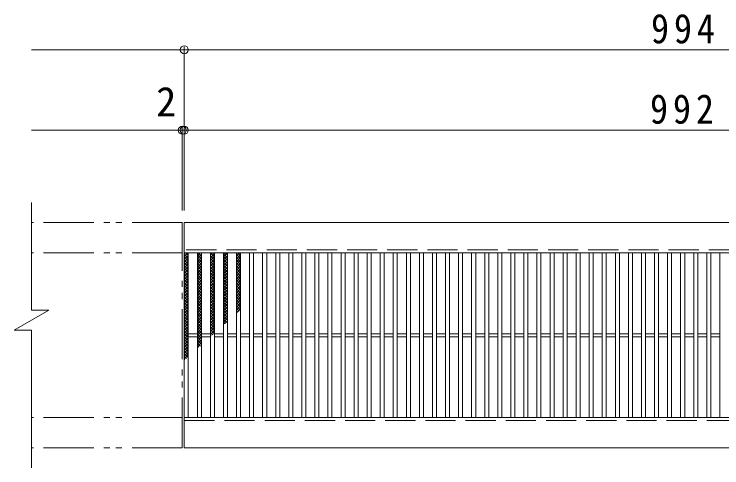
# Model space of a CAD drawing. Units: millimetres at full size, sheet at 1:10; details may follow other scales. Extents: x -1421 to 1867, y -1375 to 1310.
# Drawn here: x -1421 to -717, y 859 to 1310 of the extents above; entities that cross this region are included whole.
import ezdxf
from ezdxf.enums import TextEntityAlignment as Align

# ---------------------------------------------------------------- set-up
doc = ezdxf.new("R2010")
doc.units = ezdxf.units.MM
doc.header["$LTSCALE"] = 10
doc.header["$PDMODE"] = 32
doc.header["$PDSIZE"] = 8
doc.linetypes.add('DASHED3', pattern=[4, 3, -1])
doc.linetypes.add('DOUBLE_CHAIN1', pattern=[8.8, 5, -1, 0.6, -0.6, 0.6, -1])
for name, color, linetype, lineweight in [('C-1', 2, 'Continuous', 9), ('C-2', 3, 'Continuous', 9), ('C-4', 7, 'Continuous', 9), ('C-9', 6, 'Continuous', 5)]:
    doc.layers.add(name, color=color, linetype=linetype, lineweight=lineweight)
doc.styles.add('ＭＳ ゴシック', font='')
doc.styles.get('ＭＳ ゴシック').set_extended_font_data('MS Gothic')

msp = doc.modelspace()

# ---------------------------------------------------------------- linework, layer by layer
at = {"layer": 'C-1', "linetype": 'DOUBLE_CHAIN1'}
for p, q in [((-1253.67, 1102.51), (-1403.67, 1102.51)), ((-1253.67, 878.51), (-1253.67, 1102.51)), ((-1253.67, 1072.51), (-1403.67, 1072.51)), ((-1253.67, 908.51), (-1403.67, 908.51)), ((-1253.67, 878.51), (-1403.67, 878.51))]:
    msp.add_line(p, q, dxfattribs=at)
at = {"layer": 'C-1'}
for p, q in [((-259.67, 1102.51), (-1251.67, 1102.51)), ((-1251.67, 1072.51), (-1251.67, 1102.51)), ((-259.67, 1072.51), (-1251.67, 1072.51)), ((-1420.99, 995.51), (-1386.35, 1015.51)), ((-1251.67, 908.51), (-259.67, 908.51)), ((-1251.67, 878.51), (-1251.67, 908.51)), ((-1251.67, 878.51), (-259.67, 878.51))]:
    msp.add_line(p, q, dxfattribs=at)
at = {"layer": 'C-1', "linetype": 'DASHED3'}
for p, q in [((-259.67, 1075.51), (-1251.67, 1075.51)), ((-1251.67, 905.51), (-259.67, 905.51))]:
    msp.add_line(p, q, dxfattribs=at)
at = {"layer": 'C-1'}
for points in [[(-1403.67, 1122.51), (-1403.67, 1015.51), (-1386.35, 1015.51)], [(-1420.99, 995.51), (-1403.67, 995.51), (-1403.67, 858.51)]]:
    msp.add_lwpolyline(points, dxfattribs=at)
at = {"layer": 'C-2'}
for p, q in [((-1251.67, 1072.51), (-1251.67, 908.51)), ((-1247.67, 1072.51), (-1247.67, 908.51)), ((-1238.67, 1072.51), (-1238.67, 908.51)), ((-1234.67, 1072.51), (-1234.67, 908.51)), ((-1225.67, 1072.51), (-1225.67, 908.51)), ((-1221.67, 1072.51), (-1221.67, 908.51)), ((-1212.67, 1072.51), (-1212.67, 908.51)), ((-1208.67, 1072.51), (-1208.67, 908.51)), ((-1199.67, 1072.51), (-1199.67, 908.51)), ((-1195.67, 1072.51), (-1195.67, 908.51)), ((-1186.67, 1072.51), (-1186.67, 908.51)), ((-1182.67, 1072.51), (-1182.67, 908.51)), ((-1173.67, 1072.51), (-1173.67, 908.51)), ((-1169.67, 1072.51), (-1169.67, 908.51)), ((-1160.67, 1072.51), (-1160.67, 908.51)), ((-1156.67, 1072.51), (-1156.67, 908.51)), ((-1147.67, 1072.51), (-1147.67, 908.51)), ((-1143.67, 1072.51), (-1143.67, 908.51)), ((-1134.68, 1072.51), (-1134.68, 908.51)), ((-1130.68, 1072.51), (-1130.68, 908.51)), ((-1121.68, 1072.51), (-1121.68, 908.51)), ((-1117.68, 1072.51), (-1117.68, 908.51)), ((-1108.68, 1072.51), (-1108.68, 908.51)), ((-1104.68, 1072.51), (-1104.68, 908.51)), ((-1095.68, 1072.51), (-1095.68, 908.51)), ((-1091.68, 1072.51), (-1091.68, 908.51)), ((-1082.68, 1072.51), (-1082.68, 908.51)), ((-1078.68, 1072.51), (-1078.68, 908.51)), ((-1069.68, 1072.51), (-1069.68, 908.51)), ((-1065.68, 1072.51), (-1065.68, 908.51)), ((-1056.68, 1072.51), (-1056.68, 908.51)), ((-1052.68, 1072.51), (-1052.68, 908.51)), ((-1043.68, 1072.51), (-1043.68, 908.51)), ((-1039.68, 1072.51), (-1039.68, 908.51)), ((-1030.68, 1072.51), (-1030.68, 908.51)), ((-1026.68, 1072.51), (-1026.68, 908.51)), ((-1017.68, 1072.51), (-1017.68, 908.51)), ((-1013.68, 1072.51), (-1013.68, 908.51)), ((-1004.68, 1072.51), (-1004.68, 908.51)), ((-1000.68, 1072.51), (-1000.68, 908.51)), ((-991.68, 1072.51), (-991.68, 908.51)), ((-987.68, 1072.51), (-987.68, 908.51)), ((-978.68, 1072.51), (-978.68, 908.51)), ((-974.68, 1072.51), (-974.68, 908.51)), ((-965.68, 1072.51), (-965.68, 908.51)), ((-961.68, 1072.51), (-961.68, 908.51)), ((-952.68, 1072.51), (-952.68, 908.51)), ((-948.68, 1072.51), (-948.68, 908.51)), ((-939.68, 1072.51), (-939.68, 908.51)), ((-935.68, 1072.51), (-935.68, 908.51)), ((-926.68, 1072.51), (-926.68, 908.51)), ((-922.68, 1072.51), (-922.68, 908.51)), ((-913.68, 1072.51), (-913.68, 908.51)), ((-909.68, 1072.51), (-909.68, 908.51)), ((-900.68, 1072.51), (-900.68, 908.51)), ((-896.68, 1072.51), (-896.68, 908.51)), ((-887.68, 1072.51), (-887.68, 908.51)), ((-883.68, 1072.51), (-883.68, 908.51)), ((-874.68, 1072.51), (-874.68, 908.51)), ((-870.68, 1072.51), (-870.68, 908.51)), ((-861.68, 1072.51), (-861.68, 908.51)), ((-857.68, 1072.51), (-857.68, 908.51)), ((-848.68, 1072.51), (-848.68, 908.51)), ((-844.68, 1072.51), (-844.68, 908.51)), ((-835.68, 1072.51), (-835.68, 908.51)), ((-831.68, 1072.51), (-831.68, 908.51)), ((-822.68, 1072.51), (-822.68, 908.51)), ((-818.68, 1072.51), (-818.68, 908.51)), ((-809.68, 1072.51), (-809.68, 908.51)), ((-805.68, 1072.51), (-805.68, 908.51)), ((-796.69, 1072.51), (-796.69, 908.51)), ((-792.69, 1072.51), (-792.69, 908.51)), ((-783.69, 1072.51), (-783.69, 908.51)), ((-779.69, 1072.51), (-779.69, 908.51)), ((-770.69, 1072.51), (-770.69, 908.51)), ((-766.69, 1072.51), (-766.69, 908.51)), ((-757.69, 1072.51), (-757.69, 908.51)), ((-753.69, 1072.51), (-753.69, 908.51)), ((-744.69, 1072.51), (-744.69, 908.51)), ((-740.69, 1072.51), (-740.69, 908.51)), ((-731.69, 1072.51), (-731.69, 908.51)), ((-727.69, 1072.51), (-727.69, 908.51)), ((-718.69, 1072.51), (-718.69, 908.51)), ((-1247.67, 992.01), (-1238.67, 992.01)), ((-1247.67, 989.01), (-1238.67, 989.01)), ((-1234.67, 992.01), (-1225.67, 992.01)), ((-1234.67, 989.01), (-1225.67, 989.01)), ((-1221.67, 992.01), (-1212.67, 992.01)), ((-1221.67, 989.01), (-1212.67, 989.01)), ((-1208.67, 992.01), (-1199.67, 992.01)), ((-1208.67, 989.01), (-1199.67, 989.01)), ((-1195.67, 992.01), (-1186.67, 992.01)), ((-1195.67, 989.01), (-1186.67, 989.01)), ((-1182.67, 992.01), (-1173.67, 992.01)), ((-1182.67, 989.01), (-1173.67, 989.01)), ((-1169.67, 992.01), (-1160.67, 992.01)), ((-1169.67, 989.01), (-1160.67, 989.01)), ((-1156.67, 992.01), (-1147.67, 992.01)), ((-1156.67, 989.01), (-1147.67, 989.01)), ((-1143.67, 992.01), (-1134.68, 992.01)), ((-1143.67, 989.01), (-1134.68, 989.01)), ((-1130.68, 992.01), (-1121.68, 992.01)), ((-1130.68, 989.01), (-1121.68, 989.01)), ((-1117.68, 992.01), (-1108.68, 992.01)), ((-1117.68, 989.01), (-1108.68, 989.01)), ((-1104.68, 992.01), (-1095.68, 992.01)), ((-1104.68, 989.01), (-1095.68, 989.01)), ((-1091.68, 992.01), (-1082.68, 992.01)), ((-1091.68, 989.01), (-1082.68, 989.01)), ((-1078.68, 992.01), (-1069.68, 992.01)), ((-1078.68, 989.01), (-1069.68, 989.01)), ((-1065.68, 992.01), (-1056.68, 992.01)), ((-1065.68, 989.01), (-1056.68, 989.01)), ((-1052.68, 992.01), (-1043.68, 992.01)), ((-1052.68, 989.01), (-1043.68, 989.01)), ((-1039.68, 992.01), (-1030.68, 992.01)), ((-1039.68, 989.01), (-1030.68, 989.01)), ((-1026.68, 992.01), (-1017.68, 992.01)), ((-1026.68, 989.01), (-1017.68, 989.01)), ((-1013.68, 992.01), (-1004.68, 992.01)), ((-1013.68, 989.01), (-1004.68, 989.01)), ((-1000.68, 992.01), (-991.68, 992.01)), ((-1000.68, 989.01), (-991.68, 989.01)), ((-987.68, 992.01), (-978.68, 992.01)), ((-987.68, 989.01), (-978.68, 989.01)), ((-974.68, 992.01), (-965.68, 992.01)), ((-974.68, 989.01), (-965.68, 989.01)), ((-961.68, 992.01), (-952.68, 992.01)), ((-961.68, 989.01), (-952.68, 989.01)), ((-948.68, 992.01), (-939.68, 992.01)), ((-948.68, 989.01), (-939.68, 989.01)), ((-935.68, 992.01), (-926.68, 992.01)), ((-935.68, 989.01), (-926.68, 989.01)), ((-922.68, 992.01), (-913.68, 992.01)), ((-922.68, 989.01), (-913.68, 989.01)), ((-909.68, 992.01), (-900.68, 992.01)), ((-909.68, 989.01), (-900.68, 989.01)), ((-896.68, 992.01), (-887.68, 992.01)), ((-896.68, 989.01), (-887.68, 989.01)), ((-883.68, 992.01), (-874.68, 992.01)), ((-883.68, 989.01), (-874.68, 989.01)), ((-870.68, 992.01), (-861.68, 992.01)), ((-870.68, 989.01), (-861.68, 989.01)), ((-857.68, 992.01), (-848.68, 992.01)), ((-857.68, 989.01), (-848.68, 989.01)), ((-844.68, 992.01), (-835.68, 992.01)), ((-844.68, 989.01), (-835.68, 989.01)), ((-831.68, 992.01), (-822.68, 992.01)), ((-831.68, 989.01), (-822.68, 989.01)), ((-818.68, 992.01), (-809.68, 992.01)), ((-818.68, 989.01), (-809.68, 989.01)), ((-805.68, 992.01), (-796.69, 992.01)), ((-805.68, 989.01), (-796.69, 989.01)), ((-792.69, 992.01), (-783.69, 992.01)), ((-792.69, 989.01), (-783.69, 989.01)), ((-779.69, 992.01), (-770.69, 992.01)), ((-779.69, 989.01), (-770.69, 989.01)), ((-766.69, 992.01), (-757.69, 992.01)), ((-766.69, 989.01), (-757.69, 989.01)), ((-753.69, 992.01), (-744.69, 992.01)), ((-753.69, 989.01), (-744.69, 989.01)), ((-740.69, 992.01), (-731.69, 992.01)), ((-740.69, 989.01), (-731.69, 989.01)), ((-727.69, 992.01), (-718.69, 992.01)), ((-727.69, 989.01), (-718.69, 989.01))]:
    msp.add_line(p, q, dxfattribs=at)
at = {"layer": 'C-4'}
for p, q in [((-1251.67, 1114.51), (-1251.67, 1277.51)), ((-1403.67, 1274.51), (-107.67, 1274.51)), ((-1253.67, 1114.51), (-1253.67, 1197.51)), ((-1403.67, 1194.51), (-107.67, 1194.51))]:
    msp.add_line(p, q, dxfattribs=at)
for p in [(-1251.67, 1274.51), (-1253.67, 1194.51), (-1251.67, 1194.51)]:
    msp.add_point(p, dxfattribs=at)
at = {"layer": 'C-9'}
for p, q in [((-1251.67, 1068.72), (-1247.88, 1072.51)), ((-1251.67, 1071.55), (-1250.71, 1072.51)), ((-1251.67, 1071.27), (-1247.67, 1067.27)), ((-1250.08, 1072.51), (-1247.67, 1070.1)), ((-1238.67, 1069.58), (-1235.74, 1072.51)), ((-1238.67, 1072.41), (-1238.57, 1072.51)), ((-1238.67, 1066.75), (-1234.67, 1070.75)), ((-1237.94, 1072.51), (-1234.67, 1069.24)), ((-1235.11, 1072.51), (-1234.67, 1072.07)), ((-1225.67, 1070.44), (-1223.6, 1072.51)), ((-1225.67, 1072.38), (-1221.67, 1068.38)), ((-1225.67, 1067.61), (-1221.67, 1071.61)), ((-1222.97, 1072.51), (-1221.67, 1071.21)), ((-1212.67, 1071.29), (-1211.46, 1072.51)), ((-1212.67, 1068.47), (-1208.67, 1072.46)), ((-1212.67, 1071.53), (-1208.67, 1067.53)), ((-1210.83, 1072.51), (-1208.67, 1070.35)), ((-1199.67, 1069.32), (-1196.49, 1072.51)), ((-1199.67, 1072.15), (-1199.31, 1072.51)), ((-1199.67, 1070.67), (-1195.67, 1066.67)), ((-1198.69, 1072.51), (-1195.67, 1069.5)), ((-1195.86, 1072.51), (-1195.67, 1072.32)), ((-1251.67, 1065.89), (-1247.67, 1069.89)), ((-1251.67, 1068.44), (-1247.67, 1064.44)), ((-1251.67, 1063.06), (-1247.67, 1067.06)), ((-1251.67, 1065.61), (-1247.67, 1061.61)), ((-1251.67, 1060.23), (-1247.67, 1064.23)), ((-1238.67, 1070.41), (-1234.67, 1066.41)), ((-1238.67, 1063.92), (-1234.67, 1067.92)), ((-1238.67, 1067.58), (-1234.67, 1063.58)), ((-1238.67, 1061.09), (-1234.67, 1065.09)), ((-1238.67, 1064.76), (-1234.67, 1060.76)), ((-1225.67, 1069.56), (-1221.67, 1065.56)), ((-1225.67, 1064.78), (-1221.67, 1068.78)), ((-1225.67, 1066.73), (-1221.67, 1062.73)), ((-1225.67, 1061.95), (-1221.67, 1065.95)), ((-1225.67, 1063.9), (-1221.67, 1059.9)), ((-1212.67, 1065.64), (-1208.67, 1069.64)), ((-1212.67, 1068.7), (-1208.67, 1064.7)), ((-1212.67, 1062.81), (-1208.67, 1066.81)), ((-1212.67, 1065.87), (-1208.67, 1061.87)), ((-1212.67, 1059.98), (-1208.67, 1063.98)), ((-1199.67, 1066.49), (-1195.67, 1070.49)), ((-1199.67, 1067.84), (-1195.67, 1063.84)), ((-1199.67, 1063.67), (-1195.67, 1067.67)), ((-1199.67, 1065.01), (-1195.67, 1061.01)), ((-1199.67, 1060.84), (-1195.67, 1064.84)), ((-1251.67, 1062.79), (-1247.67, 1058.79)), ((-1251.67, 1057.41), (-1247.67, 1061.41)), ((-1251.67, 1059.96), (-1247.67, 1055.96)), ((-1251.67, 1054.58), (-1247.67, 1058.58)), ((-1251.67, 1057.13), (-1247.67, 1053.13)), ((-1238.67, 1058.26), (-1234.67, 1062.26)), ((-1238.67, 1061.93), (-1234.67, 1057.93)), ((-1238.67, 1055.44), (-1234.67, 1059.44)), ((-1238.67, 1059.1), (-1234.67, 1055.1)), ((-1238.67, 1052.61), (-1234.67, 1056.61)), ((-1225.67, 1059.12), (-1221.67, 1063.12)), ((-1225.67, 1061.07), (-1221.67, 1057.07)), ((-1225.67, 1056.29), (-1221.67, 1060.29)), ((-1225.67, 1058.24), (-1221.67, 1054.24)), ((-1225.67, 1053.46), (-1221.67, 1057.46)), ((-1212.67, 1063.04), (-1208.67, 1059.04)), ((-1212.67, 1057.15), (-1208.67, 1061.15)), ((-1212.67, 1060.21), (-1208.67, 1056.21)), ((-1212.67, 1054.32), (-1208.67, 1058.32)), ((-1212.67, 1057.38), (-1208.67, 1053.38)), ((-1199.67, 1062.18), (-1195.67, 1058.18)), ((-1199.67, 1058.01), (-1195.67, 1062.01)), ((-1199.67, 1059.35), (-1195.67, 1055.35)), ((-1199.67, 1055.18), (-1195.67, 1059.18)), ((-1199.67, 1056.53), (-1195.67, 1052.53)), ((-1251.67, 1051.75), (-1247.67, 1055.75)), ((-1251.67, 1054.3), (-1247.67, 1050.3)), ((-1251.67, 1048.92), (-1247.67, 1052.92)), ((-1251.67, 1051.47), (-1247.67, 1047.47)), ((-1251.67, 1046.09), (-1247.67, 1050.09)), ((-1238.67, 1056.27), (-1234.67, 1052.27)), ((-1238.67, 1049.78), (-1234.67, 1053.78)), ((-1238.67, 1053.44), (-1234.67, 1049.44)), ((-1238.67, 1046.95), (-1234.67, 1050.95)), ((-1238.67, 1050.61), (-1234.67, 1046.61)), ((-1225.67, 1055.41), (-1221.67, 1051.41)), ((-1225.67, 1050.64), (-1221.67, 1054.64)), ((-1225.67, 1052.58), (-1221.67, 1048.58)), ((-1225.67, 1047.81), (-1221.67, 1051.81)), ((-1225.67, 1049.76), (-1221.67, 1045.76)), ((-1212.67, 1051.49), (-1208.67, 1055.49)), ((-1212.67, 1054.56), (-1208.67, 1050.56)), ((-1212.67, 1048.67), (-1208.67, 1052.67)), ((-1212.67, 1051.73), (-1208.67, 1047.73)), ((-1212.67, 1045.84), (-1208.67, 1049.84)), ((-1199.67, 1052.35), (-1195.67, 1056.35)), ((-1199.67, 1053.7), (-1195.67, 1049.7)), ((-1199.67, 1049.52), (-1195.67, 1053.52)), ((-1199.67, 1050.87), (-1195.67, 1046.87)), ((-1199.67, 1046.7), (-1195.67, 1050.7)), ((-1251.67, 1048.64), (-1247.67, 1044.64)), ((-1251.67, 1043.26), (-1247.67, 1047.26)), ((-1251.67, 1045.82), (-1247.67, 1041.82)), ((-1251.67, 1040.44), (-1247.67, 1044.44)), ((-1251.67, 1042.99), (-1247.67, 1038.99)), ((-1238.67, 1044.12), (-1234.67, 1048.12)), ((-1238.67, 1047.79), (-1234.67, 1043.79)), ((-1238.67, 1041.29), (-1234.67, 1045.29)), ((-1238.67, 1044.96), (-1234.67, 1040.96)), ((-1238.67, 1038.46), (-1234.67, 1042.46)), ((-1225.67, 1044.98), (-1221.67, 1048.98)), ((-1225.67, 1046.93), (-1221.67, 1042.93)), ((-1225.67, 1042.15), (-1221.67, 1046.15)), ((-1225.67, 1044.1), (-1221.67, 1040.1)), ((-1225.67, 1039.32), (-1221.67, 1043.32)), ((-1212.67, 1048.9), (-1208.67, 1044.9)), ((-1212.67, 1043.01), (-1208.67, 1047.01)), ((-1212.67, 1046.07), (-1208.67, 1042.07)), ((-1212.67, 1040.18), (-1208.67, 1044.18)), ((-1212.67, 1043.24), (-1208.67, 1039.24)), ((-1199.67, 1048.04), (-1195.67, 1044.04)), ((-1199.67, 1043.87), (-1195.67, 1047.87)), ((-1199.67, 1045.21), (-1195.67, 1041.21)), ((-1199.67, 1041.04), (-1195.67, 1045.04)), ((-1199.67, 1042.38), (-1195.67, 1038.38)), ((-1251.67, 1037.61), (-1247.67, 1041.61)), ((-1251.67, 1040.16), (-1247.67, 1036.16)), ((-1251.67, 1034.78), (-1247.67, 1038.78)), ((-1251.67, 1037.33), (-1247.67, 1033.33)), ((-1251.67, 1031.95), (-1247.67, 1035.95)), ((-1238.67, 1042.13), (-1234.67, 1038.13)), ((-1238.67, 1035.64), (-1234.67, 1039.64)), ((-1238.67, 1039.3), (-1234.67, 1035.3)), ((-1238.67, 1032.81), (-1234.67, 1036.81)), ((-1238.67, 1036.47), (-1234.67, 1032.47)), ((-1225.67, 1041.27), (-1221.67, 1037.27)), ((-1225.67, 1036.49), (-1221.67, 1040.49)), ((-1225.67, 1038.44), (-1221.67, 1034.44)), ((-1225.67, 1033.67), (-1221.67, 1037.67)), ((-1225.67, 1035.61), (-1221.67, 1031.61)), ((-1212.67, 1037.35), (-1208.67, 1041.35)), ((-1212.67, 1040.41), (-1208.67, 1036.41)), ((-1212.67, 1034.52), (-1208.67, 1038.52)), ((-1212.67, 1037.58), (-1208.67, 1033.59)), ((-1212.67, 1031.7), (-1208.67, 1035.7)), ((-1199.67, 1038.21), (-1195.67, 1042.21)), ((-1199.67, 1039.56), (-1195.67, 1035.56)), ((-1199.67, 1035.38), (-1195.67, 1039.38)), ((-1199.67, 1036.73), (-1195.67, 1032.73)), ((-1199.67, 1032.55), (-1195.67, 1036.55)), ((-1251.67, 1034.5), (-1247.67, 1030.5)), ((-1251.67, 1029.12), (-1247.67, 1033.12)), ((-1251.67, 1031.67), (-1247.67, 1027.67)), ((-1251.67, 1026.29), (-1247.67, 1030.29)), ((-1251.67, 1028.84), (-1247.67, 1024.84)), ((-1238.67, 1029.98), (-1234.67, 1033.98)), ((-1238.67, 1033.64), (-1234.67, 1029.64)), ((-1238.67, 1027.15), (-1234.67, 1031.15)), ((-1238.67, 1030.82), (-1234.67, 1026.82)), ((-1238.67, 1024.32), (-1234.67, 1028.32)), ((-1225.67, 1030.84), (-1221.67, 1034.84)), ((-1225.67, 1032.79), (-1221.67, 1028.79)), ((-1225.67, 1028.01), (-1221.67, 1032.01)), ((-1225.67, 1029.96), (-1221.67, 1025.96)), ((-1225.67, 1025.18), (-1221.67, 1029.18)), ((-1212.67, 1034.76), (-1208.67, 1030.76)), ((-1212.67, 1028.87), (-1208.67, 1032.87)), ((-1212.67, 1031.93), (-1208.67, 1027.93)), ((-1212.67, 1026.04), (-1208.67, 1030.04)), ((-1212.67, 1029.1), (-1208.67, 1025.1)), ((-1199.67, 1033.9), (-1195.67, 1029.9)), ((-1199.67, 1029.72), (-1195.67, 1033.72)), ((-1199.67, 1031.07), (-1195.67, 1027.07)), ((-1199.67, 1026.9), (-1195.67, 1030.9)), ((-1251.67, 1023.46), (-1247.67, 1027.46)), ((-1251.67, 1026.02), (-1247.67, 1022.02)), ((-1251.67, 1020.64), (-1247.67, 1024.64)), ((-1251.67, 1023.19), (-1247.67, 1019.19)), ((-1251.67, 1017.81), (-1247.67, 1021.81)), ((-1238.67, 1027.99), (-1234.67, 1023.99)), ((-1238.67, 1021.49), (-1234.67, 1025.49)), ((-1238.67, 1025.16), (-1234.67, 1021.16)), ((-1238.67, 1018.67), (-1234.67, 1022.67)), ((-1238.67, 1022.33), (-1234.67, 1018.33)), ((-1225.67, 1027.13), (-1221.67, 1023.13)), ((-1225.67, 1022.35), (-1221.67, 1026.35)), ((-1225.67, 1024.3), (-1221.67, 1020.3)), ((-1225.67, 1019.52), (-1221.67, 1023.52)), ((-1225.67, 1021.47), (-1221.67, 1017.47)), ((-1212.67, 1023.21), (-1208.67, 1027.21)), ((-1212.67, 1026.27), (-1208.67, 1022.27)), ((-1212.67, 1020.38), (-1208.67, 1024.38)), ((-1212.67, 1023.44), (-1208.67, 1019.44)), ((-1212.67, 1017.55), (-1208.67, 1021.55)), ((-1199.67, 1028.24), (-1195.67, 1024.24)), ((-1199.67, 1024.07), (-1195.67, 1028.07)), ((-1199.67, 1025.41), (-1195.67, 1021.41)), ((-1199.67, 1021.24), (-1195.67, 1025.24)), ((-1199.67, 1022.59), (-1195.67, 1018.59)), ((-1199.67, 1018.41), (-1195.67, 1022.41)), ((-1251.67, 1020.36), (-1247.67, 1016.36)), ((-1251.67, 1014.98), (-1247.67, 1018.98)), ((-1251.67, 1017.53), (-1247.67, 1013.53)), ((-1251.67, 1012.15), (-1247.67, 1016.15)), ((-1251.67, 1014.7), (-1247.67, 1010.7)), ((-1238.67, 1015.84), (-1234.67, 1019.84)), ((-1238.67, 1019.5), (-1234.67, 1015.5)), ((-1238.67, 1013.01), (-1234.67, 1017.01)), ((-1238.67, 1016.67), (-1234.67, 1012.67)), ((-1225.67, 1016.7), (-1221.67, 1020.7)), ((-1225.67, 1018.64), (-1221.67, 1014.64)), ((-1225.67, 1013.87), (-1221.67, 1017.87)), ((-1225.67, 1015.82), (-1221.67, 1011.82)), ((-1225.67, 1011.04), (-1221.67, 1015.04)), ((-1212.67, 1020.61), (-1208.67, 1016.61)), ((-1212.67, 1014.72), (-1208.67, 1018.72)), ((-1212.67, 1017.79), (-1208.67, 1013.79)), ((-1212.67, 1011.9), (-1208.67, 1015.9)), ((-1212.67, 1014.96), (-1208.67, 1010.96)), ((-1199.67, 1019.76), (-1195.67, 1015.76)), ((-1199.67, 1015.58), (-1195.67, 1019.58)), ((-1199.67, 1016.93), (-1197.22, 1014.47)), ((-1199.67, 1012.75), (-1195.67, 1016.75)), ((-1251.67, 1009.32), (-1247.67, 1013.32)), ((-1251.67, 1011.87), (-1247.67, 1007.87)), ((-1251.67, 1006.49), (-1247.67, 1010.49)), ((-1251.67, 1009.05), (-1247.67, 1005.05)), ((-1251.67, 1003.67), (-1247.67, 1007.67)), ((-1238.67, 1010.18), (-1234.67, 1014.18)), ((-1238.67, 1013.84), (-1234.67, 1009.84)), ((-1238.67, 1007.35), (-1234.67, 1011.35)), ((-1238.67, 1011.02), (-1234.67, 1007.02)), ((-1238.67, 1004.52), (-1234.67, 1008.52)), ((-1238.67, 1008.19), (-1234.67, 1004.19)), ((-1225.67, 1012.99), (-1221.67, 1008.99)), ((-1225.67, 1008.21), (-1221.67, 1012.21)), ((-1225.67, 1010.16), (-1221.67, 1006.16)), ((-1225.67, 1005.38), (-1221.67, 1009.38)), ((-1225.67, 1007.33), (-1221.67, 1003.33)), ((-1212.67, 1009.07), (-1208.67, 1013.07)), ((-1212.67, 1012.13), (-1208.67, 1008.13)), ((-1212.67, 1006.24), (-1208.67, 1010.24)), ((-1212.67, 1009.3), (-1208.67, 1005.3)), ((-1212.67, 1003.41), (-1208.67, 1007.41)), ((-1199.67, 1014.1), (-1198.8, 1013.23)), ((-1251.67, 1006.22), (-1247.67, 1002.22)), ((-1251.67, 1000.84), (-1247.67, 1004.84)), ((-1251.67, 1003.39), (-1247.67, 999.39)), ((-1251.67, 998.01), (-1247.67, 1002.01)), ((-1251.67, 1000.56), (-1247.67, 996.56)), ((-1238.67, 1001.7), (-1234.67, 1005.7)), ((-1238.67, 1005.36), (-1234.67, 1001.36)), ((-1238.67, 998.87), (-1234.67, 1002.87)), ((-1238.67, 1002.53), (-1234.67, 998.53)), ((-1225.67, 1002.55), (-1221.67, 1006.55)), ((-1225.67, 1004.5), (-1221.67, 1000.5)), ((-1225.67, 999.72), (-1221.67, 1003.72)), ((-1225.67, 1001.67), (-1221.67, 997.67)), ((-1225.67, 996.9), (-1221.67, 1000.9)), ((-1212.67, 1006.47), (-1209.51, 1003.31)), ((-1212.67, 1003.64), (-1211.1, 1002.07)), ((-1211.49, 1001.77), (-1208.67, 1004.58)), ((-1251.67, 995.18), (-1247.67, 999.18)), ((-1251.67, 997.73), (-1247.67, 993.73)), ((-1251.67, 992.35), (-1247.67, 996.35)), ((-1251.67, 994.9), (-1247.67, 990.9)), ((-1251.67, 989.52), (-1247.67, 993.52)), ((-1238.67, 996.04), (-1234.67, 1000.04)), ((-1238.67, 999.7), (-1234.67, 995.7)), ((-1238.67, 993.21), (-1234.67, 997.21)), ((-1238.67, 996.87), (-1234.67, 992.87)), ((-1238.67, 990.38), (-1234.67, 994.38)), ((-1238.67, 994.05), (-1234.67, 990.05)), ((-1225.67, 998.84), (-1221.67, 994.84)), ((-1225.67, 994.07), (-1221.67, 998.07)), ((-1225.67, 996.02), (-1221.8, 992.15)), ((-1225.67, 991.24), (-1221.67, 995.24)), ((-1225.67, 993.19), (-1223.39, 990.91)), ((-1251.67, 992.08), (-1247.67, 988.08)), ((-1251.67, 986.7), (-1247.67, 990.7)), ((-1251.67, 989.25), (-1247.67, 985.25)), ((-1251.67, 983.87), (-1247.67, 987.87)), ((-1251.67, 986.42), (-1247.67, 982.42)), ((-1238.67, 987.55), (-1234.67, 991.55)), ((-1238.67, 991.22), (-1234.67, 987.22)), ((-1238.67, 984.72), (-1234.67, 988.72)), ((-1238.67, 988.39), (-1234.67, 984.39)), ((-1225.67, 990.36), (-1224.98, 989.67)), ((-1222.39, 991.69), (-1221.67, 992.41)), ((-1251.67, 981.04), (-1247.67, 985.04)), ((-1251.67, 983.59), (-1247.67, 979.59)), ((-1251.67, 978.21), (-1247.67, 982.21)), ((-1251.67, 980.76), (-1247.67, 976.76)), ((-1251.67, 975.38), (-1247.67, 979.38)), ((-1238.67, 981.9), (-1234.67, 985.9)), ((-1238.67, 985.56), (-1234.67, 981.56)), ((-1238.67, 979.07), (-1234.67, 983.07)), ((-1238.67, 982.73), (-1235.69, 979.75)), ((-1238.67, 979.9), (-1237.28, 978.51)), ((-1251.67, 977.93), (-1247.67, 973.93)), ((-1251.67, 972.55), (-1247.67, 976.55)), ((-1251.67, 975.1), (-1247.67, 971.1)), ((-1251.67, 969.73), (-1247.67, 973.72)), ((-1251.67, 972.28), (-1247.98, 968.59)), ((-1251.67, 966.9), (-1247.67, 970.9)), ((-1251.67, 969.45), (-1249.57, 967.35)), ((-1251.67, 966.62), (-1251.16, 966.11))]:
    msp.add_line(p, q, dxfattribs=at)

# ---------------------------------------------------------------- texts
at = {"layer": 'C-4', "color": 2, "style": 'ＭＳ ゴシック'}
msp.add_text('2', height=29.33, dxfattribs=at).set_placement((-1279.63, 1199.51), align=Align.BOTTOM_LEFT)
at = {"layer": 'C-4', "color": 2, "char_height": 29.33, "attachment_point": 7, "style": 'ＭＳ ゴシック'}
for s, insert in [('\\T1.27;\\W0.9;994', (-787.17, 1280.51)), ('\\T1.27;\\W0.9;992', (-788.17, 1200.51))]:
    msp.add_mtext(s, dxfattribs=dict(at, insert=insert))

doc.saveas('drawing.dxf')
